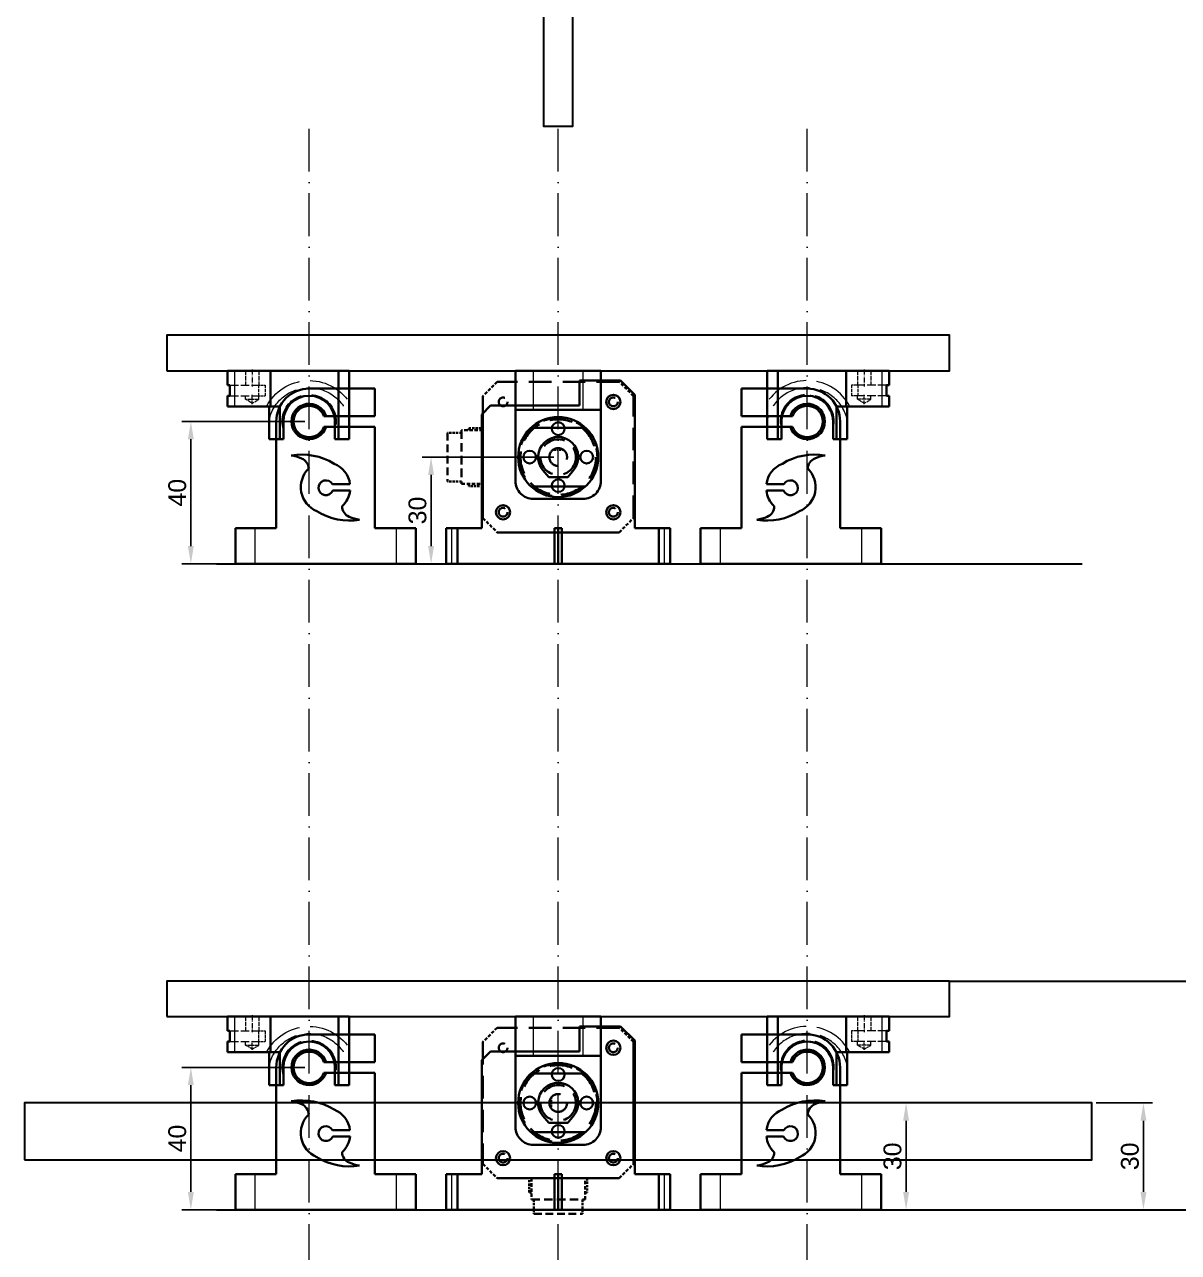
# Model space of a CAD drawing. Extents: x -2250 to 1406, y -1545 to 39.
# Drawn here: x -150 to 174.3, y -1006.4 to -661.4 of the extents above; entities that cross this region are included whole.
import ezdxf

# ---------------------------------------------------------------- set-up
doc = ezdxf.new("R2010")
doc.units = 0
for name, pattern in [('ACAD_ISO10W100', [18, 12, -3, 0, -3]), ('DASHDOT', [18.5, 12, -3, 0.5, -3]), ('DASHED', [15, 12, -3]), ('LÍNEAS_OCULTAS', [9.525, 6.35, -3.175])]:
    doc.linetypes.add(name, pattern=pattern)
doc.layers.get('0').update_dxf_attribs({"color": 2, "linetype": 'CONTINUOUS', "lineweight": 30})
doc.layers.get('Defpoints').update_dxf_attribs({"linetype": 'CONTINUOUS', "lineweight": 13})
for name, color, linetype, lineweight in [('1', 3, 'CONTINUOUS', 30), ('2', 4, 'CONTINUOUS', 30), ('Ejes', 1, 'ACAD_ISO10W100', 13), ('Oculta', 30, 'LÍNEAS_OCULTAS', 13), ('Texto', 6, 'CONTINUOUS', 13)]:
    doc.layers.add(name, color=color, linetype=linetype, lineweight=lineweight)
doc.styles.add('ROMAND', font='arial.ttf')
doc.dimstyles.new('ISO-25_E02', dxfattribs={"dimscale": 2, "dimtxt": 2.5, "dimasz": 2.5, "dimexe": 1.25, "dimexo": 0.625, "dimtad": 1, "dimdec": 0, "dimtxsty": 'ROMAND', "dimcen": 2.5, "dimadec": 0, "dimazin": 0, "dimtfac": 1, "dimtdec": 0, "dimtmove": 0, "dimatfit": 3, "dimfxl": 1, "dimarcsym": 0})

# ---------------------------------------------------------------- blocks, each defined once
blk = doc.blocks.new('A$C49A92D6A')
at = {"layer": '2', "lineweight": 35, "ltscale": 0.2875}
blk.add_line((6, 51.5), (17.5, 51.5), dxfattribs=at)
at = {"layer": '2', "lineweight": 35, "ltscale": 0.175}
blk.add_line((6, 51.5), (6, 44.5), dxfattribs=at)
at = {"layer": '2', "lineweight": 35, "ltscale": 0.141421}
blk.add_line((21.5, 47.5), (17.5, 51.5), dxfattribs=at)
at = {"layer": '2', "lineweight": 35}
for p, q in [((21.5, 47.5), (21.5, 10)), ((-21.5, 10), (-21.5, 42)), ((6, 44.5), (-19, 44.5)), ((-28.278168, 0), (-1, 0)), ((1, 0), (28.278167, 0))]:
    blk.add_line(p, q, dxfattribs=at)
at = {"layer": '2', "lineweight": 35, "ltscale": 0.088388}
blk.add_line((-21.5, 42), (-19, 44.5), dxfattribs=at)
at = {"layer": '2', "lineweight": 35, "ltscale": 0.382426}
for p, q in [((7.648529, 38.25), (-7.648529, 38.25)), ((-7.648529, 21.75), (7.648529, 21.75))]:
    blk.add_line(p, q, dxfattribs=at)
at = {"layer": '2', "lineweight": 35, "ltscale": 0.040273}
for p, q in [((-29.889084, 10), (-31.5, 10)), ((-29.889084, 10), (-28.278168, 10)), ((29.889084, 10), (28.278167, 10)), ((31.5, 10), (29.889084, 10)), ((-29.889084, 0), (-31.5, 0)), ((-29.889084, 0), (-28.278168, 0)), ((29.889084, 0), (28.278167, 0)), ((31.5, 0), (29.889084, 0))]:
    blk.add_line(p, q, dxfattribs=at)
at = {"layer": '2', "lineweight": 35, "ltscale": 0.25}
for p, q in [((-31.5, 0), (-31.5, 10)), ((-28.278168, 0), (-28.278168, 10)), ((-1, 0), (-1, 10)), ((0, 0), (0, 10)), ((1, 0), (1, 10)), ((28.278167, 0), (28.278167, 10)), ((31.5, 0), (31.5, 10))]:
    blk.add_line(p, q, dxfattribs=at)
at = {"layer": '2', "lineweight": 13, "ltscale": 0.25}
for p, q in [((-29.889084, 0), (-29.889084, 10)), ((29.889084, 0), (29.889084, 10))]:
    blk.add_line(p, q, dxfattribs=at)
at = {"layer": '2', "lineweight": 35, "ltscale": 0.169454}
for p, q in [((-28.278168, 10), (-21.5, 10)), ((21.5, 10), (28.278167, 10))]:
    blk.add_line(p, q, dxfattribs=at)
at = {"layer": '2', "lineweight": 35, "ltscale": 0.05}
blk.add_line((-1, 10), (1, 10), dxfattribs=at)
at = {"layer": '2', "lineweight": 35, "ltscale": 0.025}
for p in [(-1, 0), (1, 0)]:
    blk.add_line(p, (0, 0), dxfattribs=at)
at = {"layer": '2', "lineweight": 35}
for centre, radius in [((15.5, 45.5), 2), ((0, 30), 11.25), ((-15.5, 14.5), 2), ((15.5, 14.5), 2)]:
    blk.add_circle(centre, radius, dxfattribs=at)
blk = doc.blocks.new('A$C78D9776C')
at = {"layer": '2', "lineweight": 35, "ltscale": 0.35}
for p, q in [((7, 11.75), (-7, 11.75)), ((7, -13.25), (-7, -13.25)), ((-7, -24.25), (7, -24.25))]:
    blk.add_line(p, q, dxfattribs=at)
at = {"layer": '2', "lineweight": 35}
for p, q in [((-12, 6.75), (-12, -13.25)), ((12, 6.75), (12, -13.25))]:
    blk.add_line(p, q, dxfattribs=at)
at = {"layer": '2', "lineweight": 35, "ltscale": 0.064234}
for p, q in [((-2.676575, 5.600007), (-4.328125, 3.631745)), ((4.328125, 3.631745), (2.676574, 5.600007))]:
    blk.add_line(p, q, dxfattribs=at)
at = {"layer": '2', "lineweight": 35, "ltscale": 0.133829}
blk.add_line((2.676574, 5.600007), (-2.676575, 5.600007), dxfattribs=at)
at = {"layer": '2', "lineweight": 35, "ltscale": 0.125}
for p, q in [((-12, -13.25), (-7, -13.25)), ((7, -13.25), (12, -13.25)), ((-7, -24.25), (-12, -24.25)), ((12, -24.25), (7, -24.25))]:
    blk.add_line(p, q, dxfattribs=at)
at = {"layer": '2', "lineweight": 35, "ltscale": 0.275}
for p, q in [((-12, -13.25), (-12, -24.25)), ((12, -24.25), (12, -13.25))]:
    blk.add_line(p, q, dxfattribs=at)
at = {"layer": '2', "lineweight": 13, "ltscale": 0.275}
for p, q in [((-7, -13.25), (-7, -24.25)), ((7, -24.25), (7, -13.25))]:
    blk.add_line(p, q, dxfattribs=at)
at = {"layer": '2', "lineweight": 35}
for centre in [(0, 8), (-8, 0), (8, 0), (0, -8)]:
    blk.add_circle(centre, 1.8, dxfattribs=at)
for centre, radius, start, end in [((-7, 6.75), 5, 90.000003, 180.000005), ((7, 6.75), 5, 0, 90.000003), ((0, 0), 5.65, 139.999999, 40.000002)]:
    blk.add_arc(centre, radius, start, end, dxfattribs=at)
blk = doc.blocks.new('*D28')
at = {"layer": 'Defpoints', "color": 0, "transparency": 16777216}
for p in [(0, -782.9), (-35.73, -812.9), (-5.43, -812.9)]:
    blk.add_point(p, dxfattribs=at)
at = {"layer": 'Texto', "color": 0, "lineweight": -2, "transparency": 16777216}
for p, q in [((-1.25, -782.9), (-38.23, -782.9)), ((-35.73, -787.9), (-35.73, -807.9)), ((-6.68, -812.9), (-38.23, -812.9))]:
    blk.add_line(p, q, dxfattribs=at)
at = {"layer": 'Texto', "color": 0, "transparency": 16777216}
for points in [[(-36.56, -787.9), (-34.9, -787.9), (-35.73, -782.9)], [(-36.56, -807.9), (-34.9, -807.9), (-35.73, -812.9)]]:
    blk.add_solid(points, dxfattribs=at)
at = {"layer": 'Texto', "color": 0, "transparency": 16777216, "insert": (-39.54, -797.9), "char_height": 5, "attachment_point": 5, "rotation": 90, "style": 'ROMAND'}
blk.add_mtext('30', dxfattribs=at)
blk = doc.blocks.new('*D29')
at = {"layer": 'Defpoints', "color": 0, "transparency": 16777216}
for p in [(-70, -772.9), (-103.25, -812.9), (-90.75, -812.9)]:
    blk.add_point(p, dxfattribs=at)
at = {"layer": 'Texto', "color": 0, "lineweight": -2, "transparency": 16777216}
for p, q in [((-71.25, -772.9), (-105.75, -772.9)), ((-103.25, -777.9), (-103.25, -807.9)), ((-92, -812.9), (-105.75, -812.9))]:
    blk.add_line(p, q, dxfattribs=at)
at = {"layer": 'Texto', "color": 0, "transparency": 16777216}
for points in [[(-104.09, -777.9), (-102.42, -777.9), (-103.25, -772.9)], [(-104.09, -807.9), (-102.42, -807.9), (-103.25, -812.9)]]:
    blk.add_solid(points, dxfattribs=at)
at = {"layer": 'Texto', "color": 0, "transparency": 16777216, "insert": (-107.06, -792.9), "char_height": 5, "attachment_point": 5, "rotation": 90, "style": 'ROMAND'}
blk.add_mtext('40', dxfattribs=at)
blk = doc.blocks.new('A$C315573B5')
at = {"layer": '2', "lineweight": 35, "ltscale": 0.075}
for p, q in [((-11.25, 14.25), (-8.25, 14.25)), ((22.267456, 10.25), (22.267456, 7.25)), ((23, 7.25), (23, 4.25)), ((-8.25, -5), (-11.25, -5)), ((8.25, -5), (11.25, -5))]:
    blk.add_line(p, q, dxfattribs=at)
at = {"layer": '2', "lineweight": 35, "ltscale": 0.48125}
for p, q in [((-11.25, -5), (-11.25, 14.25)), ((-8.25, 14.25), (-8.25, -5))]:
    blk.add_line(p, q, dxfattribs=at)
at = {"layer": '2', "lineweight": 35, "ltscale": 0.478738}
blk.add_line((-8.25, 14.25), (10.899536, 14.25), dxfattribs=at)
at = {"layer": '2', "linetype": 'DASHED', "lineweight": 13, "ltscale": 0.48125}
blk.add_line((-8.25, -5), (-8.25, 14.25), dxfattribs=at)
at = {"layer": '2', "lineweight": 35, "ltscale": 0.25}
blk.add_line((10.899536, 14.25), (10.899536, 4.25), dxfattribs=at)
at = {"layer": '2', "lineweight": 35, "ltscale": 0.251254}
for p, q in [((20.949707, 14.25), (10.899536, 14.25)), ((20.949707, 4.25), (10.899536, 4.25))]:
    blk.add_line(p, q, dxfattribs=at)
at = {"layer": '2', "linetype": 'DASHED', "lineweight": 13, "ltscale": 0.25}
for p, q in [((10.899536, 14.25), (10.899536, 4.25)), ((20.949707, 14.25), (20.949707, 4.25))]:
    blk.add_line(p, q, dxfattribs=at)
at = {"layer": '2', "linetype": 'DASHED', "lineweight": 13, "ltscale": 0.1}
for p, q in [((14.125, 14.25), (14.125, 10.25)), ((17.875, 14.25), (17.875, 10.25))]:
    blk.add_line(p, q, dxfattribs=at)
at = {"layer": '2', "linetype": 'DASHDOT', "lineweight": 13, "ltscale": 0.120015}
blk.add_line((16, 14.650024), (16, 9.849426), dxfattribs=at)
at = {"layer": '2', "lineweight": 13, "ltscale": 0.25}
blk.add_line((20.949707, 14.25), (20.949707, 4.25), dxfattribs=at)
at = {"layer": '2', "lineweight": 35, "ltscale": 0.051257}
for p, q in [((20.949707, 14.25), (23, 14.25)), ((20.949707, 4.25), (23, 4.25))]:
    blk.add_line(p, q, dxfattribs=at)
at = {"layer": '2', "lineweight": 35, "ltscale": 0.1}
blk.add_line((23, 14.25), (23, 10.25), dxfattribs=at)
at = {"layer": '2', "linetype": 'DASHED', "lineweight": 13, "ltscale": 0.075}
for p, q in [((12.400268, 10.25), (12.400268, 7.25)), ((14.200073, 10.25), (14.200073, 7.25)), ((14.200073, 10.25), (14.200073, 7.25)), ((22.267456, 10.25), (22.267456, 7.25))]:
    blk.add_line(p, q, dxfattribs=at)
at = {"layer": '2', "linetype": 'DASHED', "lineweight": 13, "ltscale": 0.044995}
for p, q in [((14.200073, 10.25), (12.400268, 10.25)), ((14.200073, 7.25), (12.400268, 7.25))]:
    blk.add_line(p, q, dxfattribs=at)
at = {"layer": '2', "linetype": 'DASHED', "lineweight": 13, "ltscale": 0.025}
for p, q in [((14.125, 6.25), (14.125, 7.25)), ((17.875, 6.25), (17.875, 7.25))]:
    blk.add_line(p, q, dxfattribs=at)
at = {"layer": '2', "linetype": 'DASHED', "lineweight": 13, "ltscale": 0.201685}
for p, q in [((22.267456, 10.25), (14.200073, 10.25)), ((22.267456, 7.25), (14.200073, 7.25))]:
    blk.add_line(p, q, dxfattribs=at)
at = {"layer": '2', "linetype": 'DASHDOT', "lineweight": 13, "ltscale": 0.063799}
blk.add_line((16, 4.910705), (16, 7.462646), dxfattribs=at)
at = {"layer": '2', "lineweight": 35, "ltscale": 0.018314}
for p, q in [((22.267456, 10.25), (23, 10.25)), ((22.267456, 7.25), (23, 7.25))]:
    blk.add_line(p, q, dxfattribs=at)
at = {"layer": '2', "lineweight": 35, "ltscale": 0.066238}
blk.add_line((10.899536, 4.25), (8.25, 4.25), dxfattribs=at)
at = {"layer": '2', "lineweight": 35, "ltscale": 0.23125}
for p, q in [((8.25, 4.25), (8.25, -5)), ((11.25, 4.25), (11.25, -5))]:
    blk.add_line(p, q, dxfattribs=at)
at = {"layer": '2', "linetype": 'DASHED', "lineweight": 13, "ltscale": 0.23125}
blk.add_line((8.25, 4.25), (8.25, -5), dxfattribs=at)
at = {"layer": '2', "linetype": 'DASHED', "lineweight": 13, "ltscale": 0.046875}
for p, q in [((16, 6.25), (14.125, 6.25)), ((17.875, 6.25), (16, 6.25))]:
    blk.add_line(p, q, dxfattribs=at)
at = {"layer": '2', "linetype": 'DASHED', "lineweight": 13, "ltscale": 0.054686}
for q in [(14.125, 6.25), (17.875, 6.25)]:
    blk.add_line((16, 5.123413), q, dxfattribs=at)
at = {"layer": '2', "lineweight": 35, "ltscale": 0.125}
for p, q in [((-7.25, 0), (-7.25, -5)), ((7.25, -5), (7.25, 0))]:
    blk.add_line(p, q, dxfattribs=at)
at = {"layer": '2', "lineweight": 35, "ltscale": 0.025}
for p, q in [((-8.25, -5), (-7.25, -5)), ((7.25, -5), (8.25, -5))]:
    blk.add_line(p, q, dxfattribs=at)
at = {"layer": '2', "linetype": 'DASHED', "lineweight": 13}
for centre, radius, start, end in [((0, -2), 13.5, 27.578467, 146.442685), ((0, -2), 11.5, 11.968745, 168.03126), ((0, 0), 7.6, 342.543957, 197.456046), ((0, 0), 7.363925, 349.908537, 190.091463), ((0, 0), 7.363925, 349.908537, 190.091463), ((0, -2), 11.5, 191.96874, 195.121665), ((0, -2), 11.5, 344.878335, 348.031255)]:
    blk.add_arc(centre, radius, start, end, dxfattribs=at)
at = {"layer": '2', "lineweight": 35}
blk.add_arc((0, 0), 7.25, 0, 179.999995, dxfattribs=at)
blk = doc.blocks.new('MotorHusillo')
at = {"layer": '1'}
for p, q in [((-21.5, 31), (21.5, 31)), ((-21.5, 9), (21.5, 9))]:
    blk.add_line(p, q, dxfattribs=at)
for points in [[(-21.5, 0), (21.5, 0), (21.5, 40), (-21.5, 40)], [(-4, 0), (4, 0), (4, -310), (-4, -310)]]:
    blk.add_lwpolyline(points, close=True, dxfattribs=at)
at = {"layer": 'Ejes'}
blk.add_line((0, 45), (0, -5), dxfattribs=at)
at = {"layer": 'Oculta'}
blk.add_lwpolyline([(-11, -2), (11, -2), (11, 0), (-11, 0)], close=True, dxfattribs=at)
blk = doc.blocks.new('P07')
at = {"layer": '2', "lineweight": 35, "ltscale": 0.19375}
blk.add_line((-18.5, 1.5), (-18.5, 9.25), dxfattribs=at)
at = {"layer": '2', "lineweight": 35, "ltscale": 0.4625}
blk.add_line((-18.5, 9.25), (0, 9.25), dxfattribs=at)
at = {"layer": '2', "lineweight": 35, "ltscale": 0.343851}
for p, q in [((-4.745971, 1.5), (-18.5, 1.5)), ((-18.5, -1.5), (-4.745971, -1.5))]:
    blk.add_line(p, q, dxfattribs=at)
at = {"layer": '2', "lineweight": 35, "ltscale": 0.015239}
for p, q in [((-4.136413, 1.5), (-4.745971, 1.5)), ((-4.745971, -1.5), (-4.136413, -1.5))]:
    blk.add_line(p, q, dxfattribs=at)
at = {"layer": '2', "lineweight": 35}
for p, q in [((9.25, 0), (9.25, -30)), ((-18.5, -30), (-18.5, -1.5)), ((-24.5, -40), (15.25, -40))]:
    blk.add_line(p, q, dxfattribs=at)
at = {"layer": '2', "lineweight": 35, "ltscale": 0.120944}
blk.add_line((-6.649841, -19.381043), (-11.48761, -19.381043), dxfattribs=at)
at = {"layer": '2', "lineweight": 35, "ltscale": 0.12308}
blk.add_line((-11.473877, -17.639832), (-6.550659, -17.639832), dxfattribs=at)
at = {"layer": '2', "lineweight": 35, "ltscale": 0.13755}
for p, q in [((-24.5, -30), (-30.002014, -30)), ((20.752014, -30), (15.25, -30)), ((-24.5, -40), (-30.002014, -40)), ((20.752014, -40), (15.25, -40))]:
    blk.add_line(p, q, dxfattribs=at)
at = {"layer": '2', "lineweight": 35, "ltscale": 0.25}
for p, q in [((-30.002014, -30), (-30.002014, -40)), ((20.752014, -30), (20.752014, -40))]:
    blk.add_line(p, q, dxfattribs=at)
at = {"layer": '2', "lineweight": 13, "ltscale": 0.25}
for p, q in [((-24.5, -30), (-24.5, -40)), ((15.25, -30), (15.25, -40))]:
    blk.add_line(p, q, dxfattribs=at)
at = {"layer": '2', "lineweight": 35, "ltscale": 0.15}
for p, q in [((-24.5, -30), (-18.5, -30)), ((9.25, -30), (15.25, -30))]:
    blk.add_line(p, q, dxfattribs=at)
at = {"layer": '2', "lineweight": 35}
for centre, radius, start, end in [((0, 0), 9.25, 359.999995, 89.999997), ((0, 0), 4.97735, 197.539617, 162.460383), ((0, 0), 4.4, 199.932271, 160.067729), ((2.12085, -26.762696), 17.473152, 80.447978, 121.423061), ((6.651734, -20.702881), 11.289579, 98.308322, 113.59979), ((-4.463073, -18.44104), 7.056433, 110.973644, 173.480511), ((-4.946045, -18.457642), 7.29514, 292.671156, 45.903415), ((3.411804, -13.383545), 3.28551, 112.925405, 177.121167), ((-4.705505, -18.618348), 2.088574, 201.417605, 152.062657), ((-4.449341, -18.619935), 7.0793, 186.171624, 226.900921), ((-12.427673, -23.845459), 3.141813, 292.109318, 1.028335), ((-11.371521, -10.399781), 17.4371, 260.706881, 301.988695), ((-15.800171, -16.529847), 11.194945, 278.283431, 294.009019)]:
    blk.add_arc(centre, radius, start, end, dxfattribs=at)
blk = doc.blocks.new('*D65')
at = {"layer": 'Defpoints', "color": 0, "transparency": 16777216}
for p in [(0, -964.35), (97.78, -994.35), (128.08, -994.35)]:
    blk.add_point(p, dxfattribs=at)
at = {"layer": 'Texto', "color": 0, "lineweight": -2, "transparency": 16777216}
for p, q in [((1.25, -964.35), (100.28, -964.35)), ((97.78, -969.35), (97.78, -989.35)), ((126.83, -994.35), (95.28, -994.35))]:
    blk.add_line(p, q, dxfattribs=at)
at = {"layer": 'Texto', "color": 0, "transparency": 16777216}
for points in [[(96.95, -969.35), (98.62, -969.35), (97.78, -964.35)], [(96.95, -989.35), (98.62, -989.35), (97.78, -994.35)]]:
    blk.add_solid(points, dxfattribs=at)
at = {"layer": 'Texto', "color": 0, "transparency": 16777216, "insert": (93.98, -979.35), "char_height": 5, "attachment_point": 5, "rotation": 90, "style": 'ROMAND'}
blk.add_mtext('30', dxfattribs=at)
blk = doc.blocks.new('*D64')
at = {"layer": 'Defpoints', "color": 0, "transparency": 16777216}
for p in [(-70, -954.35), (-103.25, -994.35), (-90.75, -994.35)]:
    blk.add_point(p, dxfattribs=at)
at = {"layer": 'Texto', "color": 0, "lineweight": -2, "transparency": 16777216}
for p, q in [((-71.25, -954.35), (-105.75, -954.35)), ((-103.25, -959.35), (-103.25, -989.35)), ((-92, -994.35), (-105.75, -994.35))]:
    blk.add_line(p, q, dxfattribs=at)
at = {"layer": 'Texto', "color": 0, "transparency": 16777216}
for points in [[(-104.09, -959.35), (-102.42, -959.35), (-103.25, -954.35)], [(-104.09, -989.35), (-102.42, -989.35), (-103.25, -994.35)]]:
    blk.add_solid(points, dxfattribs=at)
at = {"layer": 'Texto', "color": 0, "transparency": 16777216, "insert": (-107.06, -974.35), "char_height": 5, "attachment_point": 5, "rotation": 90, "style": 'ROMAND'}
blk.add_mtext('40', dxfattribs=at)
blk = doc.blocks.new('*D66')
at = {"layer": 'Defpoints', "color": 0, "transparency": 16777216}
for p in [(150, -964.35), (122.84, -994.35), (164.5, -994.35)]:
    blk.add_point(p, dxfattribs=at)
at = {"layer": 'Texto', "color": 0, "lineweight": -2, "transparency": 16777216}
for p, q in [((151.25, -964.35), (167, -964.35)), ((164.5, -969.35), (164.5, -989.35)), ((124.09, -994.35), (167, -994.35))]:
    blk.add_line(p, q, dxfattribs=at)
at = {"layer": 'Texto', "color": 0, "transparency": 16777216}
for points in [[(163.67, -969.35), (165.34, -969.35), (164.5, -964.35)], [(163.67, -989.35), (165.34, -989.35), (164.5, -994.35)]]:
    blk.add_solid(points, dxfattribs=at)
at = {"layer": 'Texto', "color": 0, "transparency": 16777216, "insert": (160.7, -979.35), "char_height": 5, "attachment_point": 5, "rotation": 90, "style": 'ROMAND'}
blk.add_mtext('30', dxfattribs=at)
blk = doc.blocks.new('A$C648C2777')
at = {"layer": 'Oculta', "lineweight": 35, "ltscale": 0.141421}
for p, q in [((-17.149994, 21.149994), (-21.150002, 17.150002)), ((21.149994, 17.150002), (17.149994, 21.149994)), ((-21.150002, -17.150002), (-17.149994, -21.150002)), ((17.149994, -21.150002), (21.149994, -17.150002))]:
    blk.add_line(p, q, dxfattribs=at)
at = {"layer": 'Oculta', "lineweight": 35}
for p, q in [((17.149994, 21.149994), (-17.149994, 21.149994)), ((-21.150002, 17.150002), (-21.150002, -17.150002)), ((21.149994, -17.150002), (21.149994, 17.150002)), ((21.149994, 13.75), (21.149994, -13.75)), ((-17.149994, -21.150002), (17.149994, -21.150002)), ((13.75, -21.150002), (-13.75, -21.150002))]:
    blk.add_line(p, q, dxfattribs=at)
at = {"layer": 'Oculta', "lineweight": 35, "ltscale": 0.075}
blk.add_line((-2, 1.5), (-2, -1.5), dxfattribs=at)
at = {"layer": 'Oculta', "lineweight": 35, "ltscale": 0.1}
for p, q in [((-8.149994, -25.150002), (-8.149994, -21.150002)), ((8.149994, -21.150002), (8.149994, -25.150002)), ((-6.809921, -27.150002), (-6.809921, -31.150002)), ((6.809921, -27.150002), (6.809921, -31.150002))]:
    blk.add_line(p, q, dxfattribs=at)
at = {"layer": 'Oculta', "lineweight": 35, "ltscale": 0.15}
for p, q in [((-7.550003, -21.150002), (-7.550003, -27.150002)), ((7.550003, -27.150002), (7.550003, -21.150002))]:
    blk.add_line(p, q, dxfattribs=at)
at = {"layer": 'Oculta', "lineweight": 35, "ltscale": 0.015}
for p, q in [((-7.550003, -25.150002), (-8.149994, -25.150002)), ((8.149994, -25.150002), (7.550003, -25.150002))]:
    blk.add_line(p, q, dxfattribs=at)
at = {"layer": 'Oculta', "lineweight": 35, "ltscale": 0.3775}
blk.add_line((-7.550003, -27.150002), (7.550003, -27.150002), dxfattribs=at)
at = {"layer": 'Oculta', "lineweight": 35, "ltscale": 0.340496}
blk.add_line((-6.809921, -31.150002), (6.809921, -31.150002), dxfattribs=at)
at = {"layer": 'Oculta', "lineweight": 35}
for centre, radius in [((-15.5, 15.5), 1.2295), ((15.5, 15.5), 1.2295), ((0, 0), 11), ((0, 0), 10.6), ((0, 0), 5), ((-15.5, -15.5), 1.2295), ((15.5, -15.5), 1.2295)]:
    blk.add_circle(centre, radius, dxfattribs=at)
for start, end in [(143.130097, 216.869903), (216.869903, 143.130097)]:
    blk.add_arc((0, 0), 2.5, start, end, dxfattribs=at)

msp = doc.modelspace()

# ---------------------------------------------------------------- linework, layer by layer
for p, q in [((-96.00101, -812.9), (147.25886, -812.9)), ((110, -930.10243), (475.75432, -930.10243)), ((-96.00101, -994.35243), (505.86741, -994.35243))]:
    msp.add_line(p, q)
for points in [[(-110, -758.65), (110, -758.65), (110, -748.65), (-110, -748.65)], [(-110, -940.10243), (110, -940.10243), (110, -930.10243), (-110, -930.10243)]]:
    msp.add_lwpolyline(points, close=True)
at = {"layer": '1'}
msp.add_lwpolyline([(-150, -980.35243), (150, -980.35243), (150, -964.35243), (-150, -964.35243)], close=True, dxfattribs=at)
at = {"layer": 'Ejes'}
for p, q in [((-70, -1263.78706), (-70, -690)), ((0, -1263.78706), (0, -690)), ((70, -1263.78706), (70, -690))]:
    msp.add_line(p, q, dxfattribs=at)

# ---------------------------------------------------------------- block references
at = {"xscale": -1}
for name, p in [('A$C315573B5', (-70, -772.9)), ('P07', (-70, -772.9)), ('A$C315573B5', (-70, -954.35243)), ('P07', (-70, -954.35243))]:
    msp.add_blockref(name, p, dxfattribs=at)
for name, p, rotation in [('A$C78D9776C', (0, -782.9), 180), ('A$C648C2777', (0, -782.9), 270), ('A$C78D9776C', (0, -964.35243), 180)]:
    msp.add_blockref(name, p, dxfattribs=dict(rotation=rotation))
for name, p in [('A$C315573B5', (70, -772.9)), ('A$C49A92D6A', (0, -812.9)), ('P07', (70, -772.9)), ('A$C315573B5', (70, -954.35243)), ('A$C49A92D6A', (0, -994.35243)), ('A$C648C2777', (0, -964.35243)), ('P07', (70, -954.35243))]:
    msp.add_blockref(name, p)
at = {"layer": 'Ejes'}
msp.add_blockref('MotorHusillo', (0, -380), dxfattribs=at)

# ---------------------------------------------------------------- dimensions: what is measured, and where the dimension line sits
at = {"layer": 'Texto'}
for base, p1, p2, picture, middle in [((-103.25479, -812.9), (-70, -772.9), (-90.75201, -812.9), '*D29', (-107.05766, -792.9)), ((-103.25479, -994.35243), (-70, -954.35243), (-90.75201, -994.35243), '*D64', (-107.05766, -974.35243)), ((164.50201, -994.35243), (150, -964.35243), (122.84222, -994.35243), '*D66', (160.69744, -979.35243))]:
    dim = msp.add_linear_dim(base=base, p1=p1, p2=p2, angle=90, dimstyle='ISO-25_E02', dxfattribs=at)
    dim.commit()
    dim.dimension.update_dxf_attribs({"geometry": picture, "text_midpoint": middle})
for base, p1, p2, picture, middle in [((-35.73126, -812.9), (0, -782.9), (-5.43273, -812.9), '*D28', (-39.53583, -797.9)), ((97.78258, -994.35243), (0, -964.35243), (128.08111, -994.35243), '*D65', (93.97801, -979.35243))]:
    dim = msp.add_linear_dim(base=base, p1=p1, p2=p2, angle=90, dimstyle='ISO-25_E02', override={"dimdec": 2}, dxfattribs=at)
    dim.commit()
    dim.dimension.update_dxf_attribs({"geometry": picture, "text_midpoint": middle})

doc.saveas('drawing.dxf')
